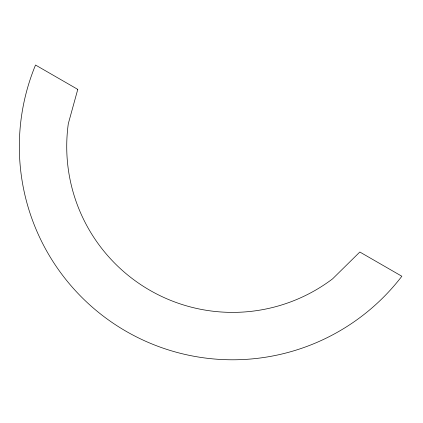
<?xml version="1.0" encoding="UTF-8"?>
<svg xmlns="http://www.w3.org/2000/svg" width="423" height="423" viewBox="0 0 423 423"><rect width="100%" height="100%" fill="white"/><g stroke="black" fill="none" stroke-linecap="round" stroke-linejoin="round"><path stroke-width="0.63" d="M77.769 89.385L68.309 123.685A165.864 165.864 0 0 0 332.605 278.842L359.825 252.018L401.85 276.251A213.25 213.25 0 0 1 35.527 65.031L77.769 89.385"/></g></svg>
